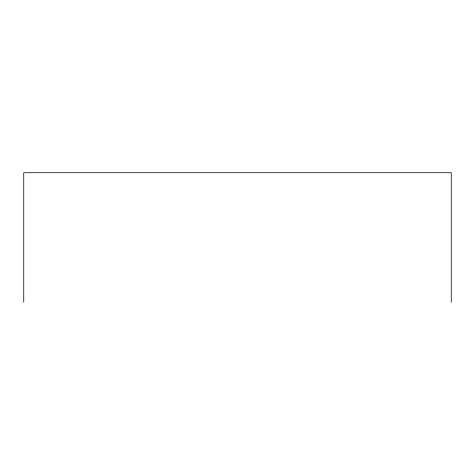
<?xml version="1.0" encoding="UTF-8"?>
<svg xmlns="http://www.w3.org/2000/svg" width="475" height="475" viewBox="0 0 475 475"><rect width="100%" height="100%" fill="white"/><g stroke="black" fill="none" stroke-linecap="round" stroke-linejoin="round"><path stroke-width="0.71" d="M451.25 302.29L451.25 172.71L23.75 172.71L23.75 302.29"/></g></svg>
